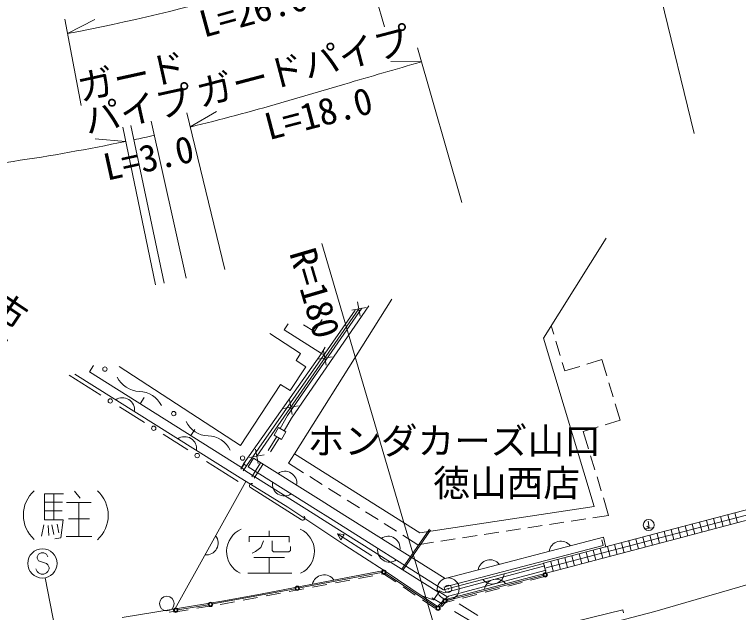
# Model space of a CAD drawing. Units: millimetres, scale not verified. Extents: x 40000 to 680000, y 20000 to 380000.
# Drawn here: x 324943 to 374321, y 277946 to 318777 of the extents above; entities that cross this region are included whole.
import ezdxf
from ezdxf.enums import TextEntityAlignment as Align

# ---------------------------------------------------------------- set-up
doc = ezdxf.new("R2010")
doc.units = ezdxf.units.MM
doc.header["$LTSCALE"] = 1000
doc.header["$PDMODE"] = 32
doc.header["$PDSIZE"] = 500
doc.linetypes.add('CHAIN', pattern=[18.5, 12, -1.5, 3.5, -1.5])
for name, color, linetype, lineweight in [('M-BGD', 7, 'Continuous', 13), ('M-BMK', 2, 'CHAIN', 13), ('M-BMK-ROW', 30, 'Continuous', 13), ('M-STR-HTXT', 7, 'Continuous', 13), ('M-STR-STRC', 7, 'Continuous', 13)]:
    doc.layers.add(name, color=color, linetype=linetype, lineweight=lineweight)
doc.layers.add('M-BMK-HTXT', color=7, linetype='Continuous')
doc.styles.add('@ＭＳ ゴシック', font='')
doc.styles.add('ＭＳ ゴシック', font='')
doc.styles.get('@ＭＳ ゴシック').set_extended_font_data('@MS Gothic')
doc.styles.get('ＭＳ ゴシック').set_extended_font_data('MS Gothic')

msp = doc.modelspace()

# ---------------------------------------------------------------- linework, layer by layer
at = {"layer": 'M-BGD'}
for p, q in [((361019, 296675), (365284, 303511)), ((350671, 299332), (344037, 288770)), ((343834, 291226), (349108, 298874)), ((347943, 298587), (348927, 298766)), ((348345, 299169), (348524, 298185)), ((340756, 287958), (348167, 298598)), ((341468, 288613), (348435, 298677)), ((343563, 291396), (348621, 298731)), ((345930, 297950), (345411, 297125)), ((343340, 297243), (343607, 297666)), ((343340, 297243), (343607, 297666)), ((345411, 297125), (344660, 297598)), ((361727, 296941), (361550, 297526)), ((342364, 296990), (344460, 295628)), ((345872, 295641), (343340, 297243)), ((364471, 285188), (361019, 296675)), ((362161, 295505), (361871, 296462)), ((345872, 295641), (346140, 296064)), ((346023, 295814), (346202, 294830)), ((340559, 288095), (345872, 295641)), ((344460, 295628), (344153, 295157)), ((345621, 295233), (346605, 295412)), ((345872, 295641), (346036, 295538)), ((330059, 294384), (330326, 294806)), ((330059, 294384), (330326, 294806)), ((344153, 295157), (344812, 294726)), ((362482, 294441), (362305, 295026)), ((364993, 295210), (363977, 294899)), ((365333, 294102), (364993, 295210)), ((340424, 287846), (330059, 294384)), ((343743, 293094), (344812, 294726)), ((363499, 294752), (362482, 294441)), ((328677, 294158), (330843, 292794)), ((343085, 293525), (343741, 293096)), ((365772, 292667), (365479, 293624)), ((333514, 292204), (333781, 292627)), ((343701, 292460), (343880, 291476)), ((332113, 291994), (333805, 290928)), ((343299, 291878), (344282, 292057)), ((366259, 291081), (365919, 292189)), ((343060, 290513), (343563, 291396)), ((343338, 290355), (343834, 291226)), ((365235, 290767), (366259, 291081)), ((336969, 290025), (337236, 290448)), ((342643, 290054), (342954, 290574)), ((342954, 290574), (343457, 290274)), ((363733, 290306), (364757, 290620)), ((335074, 290129), (336767, 289063)), ((342243, 289018), (342830, 289965)), ((343000, 289860), (342413, 288913)), ((343147, 289753), (342643, 290054)), ((343457, 290274), (343147, 289753)), ((364092, 289118), (363733, 290306)), ((341379, 289105), (341558, 288121)), ((340977, 288524), (341960, 288703)), ((343637, 288135), (344037, 288770)), ((352593, 283376), (344037, 288770)), ((364526, 287682), (364236, 288639)), ((338036, 288264), (340202, 286900)), ((340377, 287723), (340601, 288065)), ((340424, 287846), (340691, 288269)), ((340544, 287614), (340765, 287951)), ((340756, 287958), (340559, 288095)), ((341130, 287221), (341716, 288168)), ((341886, 288063), (341300, 287116)), ((343637, 288135), (344661, 287490)), ((340713, 287596), (340424, 287846)), ((345313, 284714), (340713, 287596)), ((335870, 278184), (340720, 286898)), ((345084, 287223), (345930, 286690)), ((364960, 286246), (364670, 287203)), ((341038, 286475), (344518, 284280)), ((346353, 286423), (347199, 285890)), ((328294, 286059), (326982, 286059)), ((326982, 286059), (326982, 284264)), ((327638, 286059), (327638, 284264)), ((329040, 286240), (329417, 285748)), ((326982, 285486), (328212, 285486)), ((328499, 285453), (330179, 285453)), ((329327, 285453), (329327, 283141)), ((347622, 285623), (348468, 285090)), ((365463, 284579), (365104, 285767)), ((352593, 283376), (364471, 285188)), ((326982, 284879), (328204, 284879)), ((346311, 284074), (345313, 284714)), ((348891, 284823), (349737, 284290)), ((365463, 284579), (364395, 284414)), ((373282, 283818), (373103, 284495)), ((373765, 283946), (373586, 284623)), ((374248, 284074), (374069, 284751)), ((326950, 283928), (326794, 283166)), ((326982, 284264), (328253, 284264)), ((327499, 283928), (327630, 283281)), ((327851, 283969), (327966, 283387)), ((328253, 284264), (328114, 283043)), ((328622, 284338), (330056, 284338)), ((346311, 284074), (353875, 279322)), ((350160, 284023), (351006, 283490)), ((362418, 284110), (361429, 283958)), ((363900, 284338), (362912, 284186)), ((368225, 283711), (368167, 284188)), ((371348, 283306), (371169, 283983)), ((371832, 283434), (371653, 284111)), ((372315, 283562), (372136, 284239)), ((372798, 283690), (372619, 284367)), ((327237, 283887), (327286, 283207)), ((342313, 283529), (342313, 283139)), ((351367, 280916), (353241, 283635)), ((353323, 283579), (351449, 280859)), ((359453, 283654), (358464, 283502)), ((360935, 283882), (359947, 283730)), ((368448, 283739), (368002, 283684)), ((368225, 283711), (368073, 283844)), ((369247, 283475), (369426, 282798)), ((369731, 283602), (369909, 282925)), ((370382, 283050), (370203, 283727)), ((370865, 283178), (370686, 283855)), ((328114, 283043), (327696, 282969)), ((328474, 283141), (330228, 283141)), ((340957, 282770), (340957, 283139)), ((340957, 283139), (343676, 283139)), ((343676, 283139), (343676, 282756)), ((349325, 281818), (346963, 283322)), ((347205, 282919), (346963, 283322)), ((346963, 283322), (347430, 283273)), ((347430, 283273), (347205, 282919)), ((351429, 283223), (352454, 282578)), ((355005, 282970), (354017, 282818)), ((365103, 283085), (354324, 280261)), ((356488, 283198), (355499, 283046)), ((357970, 283426), (356982, 283274)), ((365280, 282408), (365103, 283085)), ((367313, 282965), (367492, 282288)), ((367797, 283093), (367975, 282416)), ((368280, 283220), (368459, 282543)), ((368764, 283347), (368942, 282670)), ((341922, 282851), (341738, 282380)), ((342512, 282851), (342512, 282173)), ((343765, 282188), (343765, 282461)), ((353522, 282742), (352454, 282578)), ((354232, 279669), (365097, 282515)), ((365097, 282515), (364996, 282902)), ((365379, 282455), (365558, 281779)), ((365863, 282583), (366041, 281906)), ((366346, 282710), (366525, 282033)), ((366830, 282838), (367008, 282161)), ((341384, 282107), (341156, 282004)), ((341738, 282380), (341384, 282107)), ((342512, 282173), (342600, 282092)), ((342600, 282092), (343661, 282092)), ((343661, 282092), (343765, 282188)), ((363929, 282073), (364107, 281396)), ((364412, 282201), (364591, 281524)), ((364896, 282328), (365074, 281651)), ((343367, 281694), (341259, 281694)), ((342313, 281694), (342313, 280633)), ((361995, 281564), (362173, 280887)), ((362478, 281691), (362657, 281014)), ((362962, 281818), (363140, 281141)), ((363445, 281946), (363624, 281269)), ((354208, 279507), (361032, 281295)), ((354247, 279299), (361119, 281127)), ((361206, 280632), (361028, 281309)), ((361511, 281436), (361690, 280759)), ((340868, 280633), (343860, 280633)), ((349974, 280566), (350120, 280594)), ((350120, 280594), (350949, 280034)), ((361206, 280632), (354240, 278807)), ((354552, 279058), (361196, 280837)), ((346830, 279971), (347812, 280157)), ((348402, 280269), (349384, 280455)), ((358596, 279742), (359563, 279995)), ((360144, 280147), (361111, 280400)), ((343686, 279375), (344668, 279561)), ((345258, 279673), (346240, 279859)), ((351446, 279698), (352274, 279139)), ((357048, 279336), (358016, 279590)), ((342114, 279077), (343096, 279263)), ((353525, 278810), (352787, 279060)), ((353943, 279421), (353525, 278810)), ((354418, 279051), (353722, 279474)), ((354247, 279299), (353943, 279421)), ((354552, 279058), (354240, 278807)), ((355500, 278931), (356468, 279184)), ((338967, 278497), (339250, 278544)), ((339250, 278544), (339951, 278674)), ((340541, 278784), (341524, 278967)), ((352772, 278803), (353600, 278243)), ((353411, 278961), (354106, 278539)), ((354056, 278344), (354342, 278628)), ((354342, 278628), (354920, 278779)), ((356554, 277753), (355272, 278532)), ((335768, 278167), (332298, 277617)), ((335482, 277970), (335792, 278019)), ((335810, 277972), (336797, 278136)), ((337389, 278234), (338375, 278398)), ((354960, 278019), (356242, 277240)), ((366477, 277935), (366429, 278130))]:
    msp.add_line(p, q, dxfattribs=at)
for points in [[(343085, 293525), (340357, 289359), (332079, 294738)], [(350164, 280806), (347470, 282550), (343586, 285138), (340145, 287251), (329049, 294217)], [(354324, 280261), (346865, 284953), (345854, 285598), (341247, 288492), (340874, 287900)], [(340874, 287900), (345481, 285005), (346493, 284361), (354208, 279507)], [(361028, 281309), (369909, 283649), (377453, 285646)], [(361206, 280632), (370088, 282972), (377632, 284970), (377453, 285646)], [(361117, 280970), (369998, 283311), (377542, 285308)], [(350164, 280806), (341837, 279228), (339215, 278741), (335777, 278169)], [(354240, 278807), (353787, 278358), (350164, 280806)], [(366429, 278130), (355737, 275507), (352779, 274824), (350359, 274314), (345883, 273473)]]:
    msp.add_lwpolyline(points, dxfattribs=at)
for centre, radius in [((331108, 294564), 150), ((331478, 292394), 150), ((335802, 291527), 150), ((334440, 290529), 150), ((337401, 288664), 150), ((340497, 288491), 150), ((368200, 283920), 375), ((335333, 278560), 500)]:
    msp.add_circle(centre, radius, dxfattribs=at)
for centre, radius, start, end in [((333509, 294782), 1737, 205.9772, 268.2264), ((333402, 291310), 1737, 25.9772, 88.2264), ((332313, 291799), 812, 350.5001, 125.2603), ((338203, 291745), 1737, 205.9772, 268.2264), ((336548, 289140), 812, 350.5001, 125.2603), ((338096, 288273), 1737, 25.9772, 88.2264), ((343384, 286780), 812, 350.477, 125.2373), ((343344, 286717), 812, 170.4767, 305.237), ((327776, 284593), 2228, 131.6979, 228.0192), ((329053, 284584), 2282, 312.8638, 47.4164), ((341072, 282112), 1659, 113.715, 243.7943), ((343756, 282128), 1650, 295.1788, 65.6546), ((338022, 282693), 812, 263.5213, 38.2816), ((350428, 282343), 812, 350.446, 125.2063), ((362211, 282005), 812, 37.3019, 172.0622), ((350517, 282199), 812, 170.4455, 305.2058), ((357374, 280737), 812, 37.3019, 172.0622), ((346058, 279710), 812, 33.3475, 168.1078), ((357540, 280703), 812, 217.302, 352.0622), ((357802, 279417), 812, 37.2946, 172.0549)]:
    msp.add_arc(centre, radius, start, end, dxfattribs=at)
at = {"layer": 'M-BMK'}
msp.add_arc((641208, -688843), 1000000, 103.74779, 106.32557, dxfattribs=at)
at = {"layer": 'M-BMK-ROW'}
msp.add_circle((354523, 279562), 750, dxfattribs=at)
msp.add_point((354523, 279562), dxfattribs=at)
at = {"layer": 'M-STR-HTXT'}
for p, q in [((350176, 317943), (348489, 323701)), ((371302, 310648), (368688, 321333)), ((329483, 312563), (328377, 318460)), ((328561, 317477), (330417, 318436)), ((355462, 305930), (352425, 316503)), ((352701, 315542), (350613, 315566)), ((343101, 312745), (347464, 314023)), ((336926, 311094), (338728, 312147)), ((339279, 301374), (336690, 312065)), ((334552, 300313), (332322, 311085)), ((335152, 300439), (332877, 311201)), ((336650, 300764), (334260, 311501)), ((332525, 310105), (330445, 310287)), ((355751, 269559), (345912, 303148)), ((328286, 273831), (327035, 280321))]:
    msp.add_line(p, q, dxfattribs=at)
for centre, radius, start, end in [((305153, 442301), 127000, 280.62118, 286.32557), ((641208, -688843), 1045000, 106.02662, 106.32557), ((305153, 442301), 135000, 283.61227, 286.32557), ((305153, 442301), 135000, 275.08689, 281.69781), ((305153, 442301), 135000, 281.94009, 282.54555)]:
    msp.add_arc(centre, radius, start, end, dxfattribs=at)
at = {"layer": 'M-STR-STRC'}
for p, q in [((344518, 284280), (341038, 286475)), ((326755, 282031), (326573, 281940)), ((326937, 282031), (326755, 282031)), ((327119, 281940), (326937, 282031)), ((326573, 281940), (326483, 281758)), ((326483, 281758), (326483, 281667)), ((326483, 281667), (326573, 281485)), ((326573, 281485), (327119, 281303)), ((327210, 281758), (327119, 281940)), ((327119, 281303), (327210, 281213)), ((327210, 281213), (327301, 281031)), ((327301, 281031), (327301, 280940)), ((326483, 280758), (326392, 280940)), ((326573, 280667), (326483, 280758)), ((326755, 280576), (326573, 280667)), ((326937, 280576), (326755, 280576)), ((327119, 280667), (326937, 280576)), ((327210, 280758), (327119, 280667)), ((327301, 280940), (327210, 280758)), ((349977, 280673), (344374, 279628)), ((353703, 278319), (350249, 280618)), ((360993, 280480), (354443, 278775)), ((344079, 279573), (338460, 278532)), ((354195, 278628), (353930, 278345)), ((338164, 278480), (336092, 278132))]:
    msp.add_line(p, q, dxfattribs=at)
msp.add_lwpolyline([(364512, 276941), (368614, 278015), (376528, 280325), (382767, 282130), (388120, 283614), (393815, 285088), (411997, 289539), (415190, 290331), (415797, 290740)], dxfattribs=at)
for centre, radius in [((326846, 281303), 1000), ((350124, 280701), 150), ((350124, 280701), 150), ((350124, 280701), 120), ((350124, 280701), 120), ((350124, 280701), 100), ((350124, 280701), 100), ((361138, 280518), 150), ((361138, 280518), 120), ((361138, 280518), 100), ((344226, 279600), 150), ((344226, 279600), 120), ((344226, 279600), 100), ((338312, 278504), 150), ((338312, 278504), 120), ((338312, 278504), 100), ((354298, 278737), 150), ((354298, 278737), 120), ((354298, 278737), 100), ((335944, 278107), 150), ((335944, 278107), 120), ((335944, 278107), 100), ((353827, 278236), 150), ((353827, 278236), 120), ((353827, 278236), 100)]:
    msp.add_circle(centre, radius, dxfattribs=at)
for centre, start, end in [((341118, 286602), 57.759, 237.759), ((344598, 284407), 237.759, 57.759)]:
    msp.add_arc(centre, 150, start, end, dxfattribs=at)

# ---------------------------------------------------------------- texts
at = {"layer": 'M-BMK-HTXT', "style": '@ＭＳ ゴシック'}
msp.add_text('市道西千代田町４号線', height=1833, rotation=236.307, dxfattribs=at).set_placement((310085, 279626), align=Align.BOTTOM_RIGHT)
at = {"layer": 'M-BMK-HTXT', "style": 'ＭＳ ゴシック'}
for s, p in [('ホンダカーズ山口', (344932, 288202)), ('徳山西店', (353508, 285325))]:
    msp.add_text(s, height=1833, dxfattribs=at).set_placement(p, align=Align.BOTTOM_LEFT)
at = {"layer": 'M-STR-HTXT', "style": 'ＭＳ ゴシック'}
for s, rotation, p in [('L=26.6', 15.229, (340984, 319940)), ('L=18.0', 14.697, (345443, 312910)), ('L=3.0', 12.394, (333888, 309883))]:
    msp.add_text(s, height=1833, rotation=rotation, dxfattribs=at).set_placement(p, align=Align.TOP_CENTER)
for s, rotation, p in [('ガードパイプ', 14.708, (345016, 313826)), ('ガード', 12.394, (333237, 313118)), ('パイプ', 12.394, (333674, 310860))]:
    msp.add_text(s, height=1833, rotation=rotation, dxfattribs=at).set_placement(p, align=Align.BOTTOM_CENTER)
msp.add_text('R=180', height=1833, rotation=286.326, dxfattribs=at).set_placement((345432, 303007), align=Align.TOP_LEFT)

doc.saveas('drawing.dxf')
